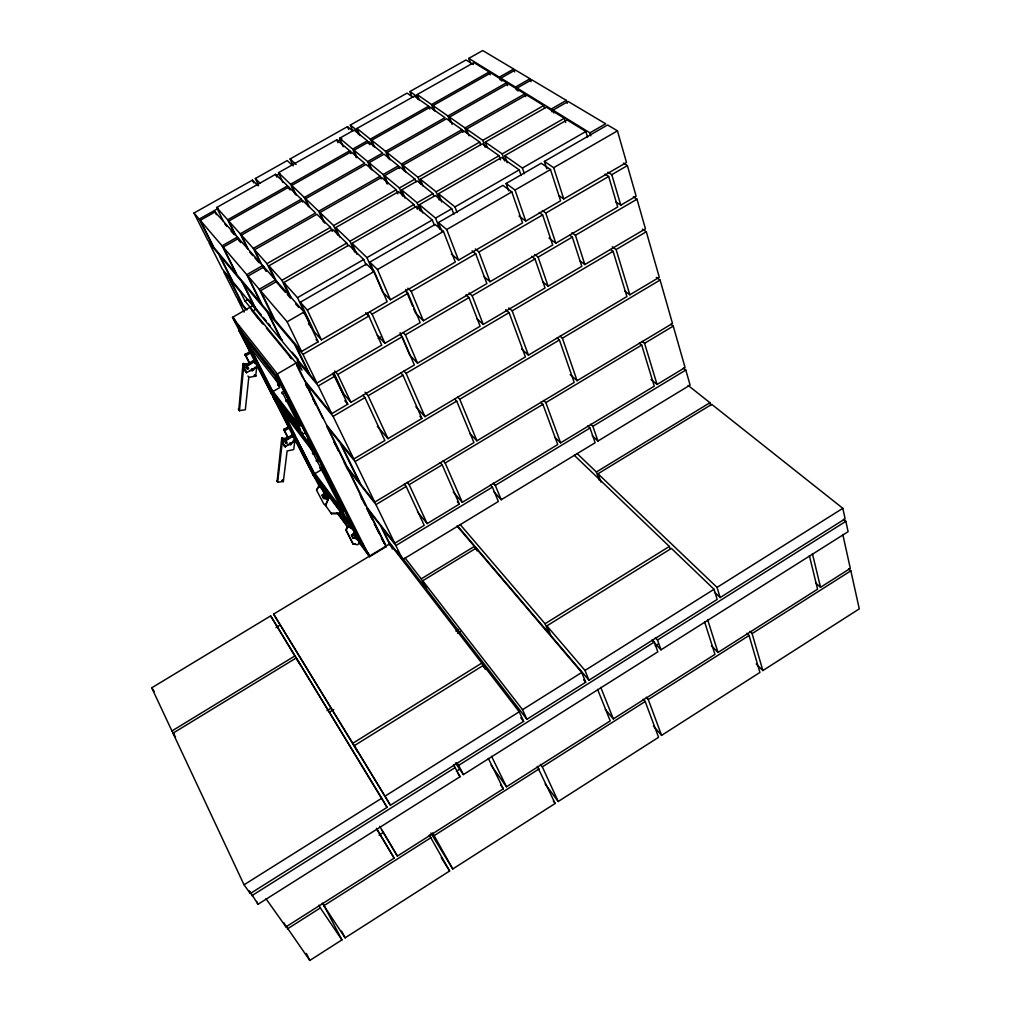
<?xml version="1.0" encoding="UTF-8"?>
<svg xmlns="http://www.w3.org/2000/svg" width="1011" height="1011" viewBox="0 0 1011 1011"><rect width="100%" height="100%" fill="white"/><g stroke="black" fill="none" stroke-linecap="round" stroke-linejoin="round"><path stroke-width="1.5" d="M312.462 448.694L311.274 449.389L311.3 446.9L272.97 396.855L274.095 396.198M313.423 475.663L313.461 473.616L280.098 408.57L272.97 396.855L313.423 475.663L355.392 531.887M325.352 474.69L321.561 469.685L314.522 473.868L281.943 409.291M238.849 409.43L242.943 364.011L249.199 363.48M243.057 366.766L246.836 372.528L257.578 366.285L254.999 361.256L254.102 360.106L243.158 366.538L246.343 372.553M249.742 363.922L245.041 354.621L250.197 351.322M249.982 363.808L245.926 355.771L251.259 352.447M277.166 480.996L281.677 438.458L287.642 438.028M281.816 441.339L292.406 434.73L293.329 435.943L295.705 440.581L285.494 446.597L281.829 441.415L284.773 446.571M282.739 442.704L293.329 435.943M288.211 437.814L284.698 430.85L289.651 427.653M248.744 363.139L249.629 364.301L243.815 365.173L239.481 410.605L245.332 409.784L248.794 377.381L255.669 376.117L256.655 367.814L255.151 367.385M282.524 480.01L283.358 481.4L287.124 450.957L293.721 449.566L294.719 441.858L292.773 441.693M254.999 361.256L243.954 368.244L243.07 367.069M247.657 367.41C245.37 371.707 251.385 367.069 247.101 368.219M247.973 367.41L246.621 368.37M316.531 490.12L319.173 485.646L316.531 490.12L323.886 504.173L326.414 504.552M359.967 543.109L357.565 538.61L359.967 543.109L357.186 544.777L352.902 543.728L345.85 529.916L347.506 525.973L349.01 525.808M353.281 544.247L346.23 530.421L347.885 526.491L349.68 525.354M243.082 366.69L243.967 367.852M288.666 426.478L283.8 429.637L287.983 437.927M328.297 499.624L325.454 505.588L328.524 497.766L328.866 498.436L320.133 486.493M290.309 443.096L291.067 444.436L292.444 442.047M254.772 367.498C254.785 370.392 250.45 371.555 252.333 368.876M276.635 480.642L277.962 482.247L283.358 481.4M252.244 369.04L252.927 370.418L252.03 369.255M286.859 438.837L282.6 439.595L277.646 482.121M283.27 481.527L282.423 480.212M291.282 444.246L290.435 442.957L291.395 444.094M285.936 442.439C285.254 446.003 289.336 440.821 285.494 442.616M286.164 442.312L286.429 441.276M243.272 366.412L244.156 367.574M285.645 442.439L286.113 441.264M290.991 444.486L289.904 443.349M286.025 926.051L309.808 960.45L341.908 939.901L323.065 903.657M322.256 903.164L345.105 937.854L449.63 870.989L429.245 835.023M430.863 833.039L452.764 868.98L555.153 803.467L537.296 766.401M545.156 783.98L558.224 801.496L658.565 737.297L645.195 701.508L643.135 699.17M653.371 725.974L661.573 735.376L759.918 672.441L749.075 635.502L746.826 633.316M756.19 663.962L762.863 670.558L859.274 608.875L850.845 570.823L848.545 568.89M287.402 928.894L320.361 907.941L318.92 905.161M323.646 905.856L430.913 837.689M452.764 868.98L434.136 835.642L539.166 768.891M558.224 801.496L542.326 766.894L645.195 701.508M661.573 735.376L648.291 699.549L749.075 635.502M762.863 670.558L752.096 633.581L850.845 570.823M265.994 898.741L285.961 926.872L394.151 858.149L376.509 828.35M382.082 830.322L397.386 856.09L503.314 788.807L488.3 758.376M491.055 765.163L506.486 786.785L610.227 720.894L597.589 689.388M605.286 709.381L613.336 718.909L714.954 654.37L704.591 621.828M711.403 645.751L718 652.436L817.558 589.186L809.381 555.671M815.852 583.195L820.54 587.29L850.314 568.384L842.82 534.554M249.856 891.424L258.02 904.276L460.106 776.675L453.547 764.859M455.392 762.901L463.404 774.59L657.807 651.842L654.332 642.036L652.171 639.748M652.36 640.658L660.979 649.846L848.115 531.685L845.853 521.335L843.414 519.376M379.024 835.162L383.03 832.622M244.03 884.802L381.741 798.222L296.274 657.934L172.982 733.19L244.03 884.802L250.298 893.522L387.061 807.385L381.741 798.222M385.14 796.087L519.237 711.782L483.46 665.326L354.254 745.701L390.436 805.249L523.622 721.361L519.237 711.782M526.908 719.289L522.535 709.697L581.729 672.479L475.966 548.253L422.712 580.769L427.16 590.02L526.908 719.289L585.698 682.248L581.729 672.479M588.945 680.201L584.99 670.432L714.044 589.287L671.405 548.404L546.875 625.872L550.894 635.54L588.945 680.201L717.153 599.435L714.044 589.287M842.833 508.318L845.12 518.833L720.148 597.552L717.052 587.404L842.833 508.318L711.731 404.349L598.006 473.767L600.926 482.083M251.853 895.695L455.329 767.463M463.404 774.59L458.653 765.365L654.332 642.036M660.979 649.846L657.529 640.026L845.853 521.335M456.403 771.241L460.371 768.739M655.204 645.865L657.845 644.197M390.436 805.249L352.776 743.287L481.741 663.102L389.854 543.792L273.602 614.107L358.046 752.399M457.288 525.644L549.074 633.391L545.043 623.736L669.358 546.445L670.28 549.302M327.033 710.607L331.039 708.13M455.885 631.079L458.564 629.423M329.738 712.022L333.756 709.532M457.465 633.151L460.157 631.496M171.933 730.953L295.01 655.861L270.657 615.889L151.726 687.834L171.933 730.953L174.486 734.643M405.082 557.996L421.233 578.848L474.399 546.408L475.587 549.099M577.079 453.56L596.389 471.985L709.937 402.719L710.72 405.563M395.87 545.574L492.408 487.138L498.36 501.494L402.681 559.588L388.742 541.492L381.931 527.578L395.87 545.574L402.681 559.588M493.229 483.144L495.302 485.381L590.02 428.032L595.125 442.742L501.241 499.75L493.987 491.864M590.576 424.241L592.863 426.313L685.812 370.039L690.109 385.077L597.943 441.023L592.256 435.792M276.003 627.578L280.034 625.139M385.065 547.33L369.571 556.707L358.45 541.694M367.334 507.888L394.732 543.223L424.216 525.379L406.169 486.455L404.21 484.105M417.505 511.882L427.16 523.597L459.373 504.097L442.186 464.833L440.189 462.583M453.269 492.041L462.305 502.328L557.731 444.575L542.907 404.362L540.683 402.277M555.064 437.536L560.6 442.843L654.243 386.177L641.694 345.054L639.255 343.133M651.059 379.58L657.062 384.471L685.079 367.511L673.25 326.111L670.773 324.253M351.322 526.428L350.476 526.933L351.74 528.639L352.586 528.134L351.449 525.872L350.602 526.377L351.74 528.639M309.606 442.452L312.487 446.192L353.395 527.123L352.258 527.805L350.64 525.151M351.424 535.11L354.773 533.088L355.152 533.606L351.424 535.11L352.877 537.953L357.945 539.116M353.736 534.111L358.248 539.305L357.414 539.811L353.749 534.87M374.752 502.113L355.063 461.572L341.2 444.271L360.851 484.459L374.752 502.113L473.932 442.603L456.707 401.089L454.634 398.953M469.622 433.176L476.914 440.821L574.172 382.449L559.412 339.974L557.099 338.003M570.191 374.639L577.091 380.705L672.492 323.457L660.095 280.06L656.303 277.355M348.643 469.862L375.953 504.59L406.169 486.455M407.243 482.348L409.177 484.648L442.186 464.833M443.172 460.789L445.181 463.038L542.907 404.362M543.615 400.52L545.839 402.605L641.694 345.054M642.099 341.389L644.576 343.323L673.25 326.111M349.338 524.684L349.92 527.616L352.296 527.957M293.026 437.321L294.163 436.638M328.348 499.232L323.785 498.537L321.991 495.251L324.139 493.975M321.991 495.251L325.567 493.798M328.107 500.268L325.15 495.605L325.959 495.125M325.15 495.605L326.326 497.185L327.122 496.704M326.275 497.791L327.071 497.311M326.591 425.05L353.799 458.981L384.862 440.505L364.958 397.601L362.949 395.288M377.368 426.313L387.959 438.66L421.89 418.478L402.947 375.207L400.798 372.92M415.925 406.826L424.961 416.658L525.417 356.908L509.089 312.639L505.715 309.707M521.701 349.086L528.424 355.126L626.896 296.552L613.083 251.322L610.606 249.54M624.861 291.067L629.853 294.795L659.298 277.279L646.294 231.746L642.415 229.131M355.063 461.572L456.707 401.089M457.68 397.133L459.765 399.269L559.412 339.974M560.081 336.233L562.394 338.192L660.095 280.06M326.326 497.185L319.514 484.61L320.323 484.13L326.932 492.989M311.059 443.374L309.859 444.082L271.555 394.113L238.672 330.041L239.847 329.359L277.646 377.28L311.059 443.374L307.774 437.978M255.998 362.216L254.797 362.924L253.9 361.761L254.721 362.974M292.192 436.07L293.19 435.476M304.728 380.591L331.772 413.651L347.759 404.236L334.527 376.383L332.48 373.994M333.959 373.185L343.816 393.974L350.943 402.353L414.346 364.996L402.214 336.739L400.015 334.502M400.116 332.682L409.784 355.19L417.505 363.139L480.111 326.25L469.028 297.588L465.932 294.82M477.002 318.768L483.22 324.417L545.043 287.996L534.996 258.942L531.672 256.326M542.578 281.728L548.114 286.189L581.78 266.348L572.327 237.079L570.027 235.399M580.251 261.103L584.838 264.553L645.46 228.827L636.993 199.205L633.341 196.829M306.042 383.27L333.099 416.38L364.958 397.601M365.047 392.205L368.143 395.731L402.947 375.207M403.945 371.075L406.093 373.35L509.089 312.639M508.786 307.887L512.173 310.819L613.083 251.322M612.262 246.785L616.116 249.54L646.294 231.746M316.911 383.081L302.971 354.381L296.071 346.192L309.985 374.727L316.911 383.081L381.703 345.155L367.625 313.309M377.381 335.361L384.913 343.272L420.184 322.61L407.964 293.278L405.714 291.143M413.752 308.924L415.496 313.081L423.382 320.74L486.872 283.573L475.726 253.837L472.099 250.816M483.662 276.306L490.019 281.728L552.701 245.028L542.629 214.913L539.229 212.411M549.024 238.09L555.823 243.209L617.708 206.977L608.673 176.483L605.058 174.132M615.623 201.732L620.779 205.182L636.134 196.197L627.389 165.589L623.446 163.125M246.924 309.909L243.057 305.17L230.066 279.428L240.428 291.939L245.041 301.114L301.973 370.152L297.234 360.497L318.288 385.899L334.527 376.383M334.729 370.961L337.775 374.487L402.214 336.739M403.212 332.632L405.411 334.856L469.028 297.588M469.079 292.975L472.188 295.743L534.996 258.942M534.794 254.507L538.117 257.123L572.327 237.079M571.961 232.745L575.423 235.272L636.993 199.205M279.251 383.624L276.407 378L238.672 330.041L246.014 342.097L276.736 381.261L277.962 380.54M298.75 424.822L272.351 390.562L271.213 391.219L271.555 394.113M378.228 338.445L380.945 336.865M260.535 290.726L274.79 319.729L301.556 351.462L318.124 341.832L303.982 312.033L287.124 321.776L260.535 290.726L276.761 281.412L278.101 284.179M321.435 339.898L387.162 301.682L374.184 271.466L366.513 264.035L300.305 302.226L314.358 331.861L321.435 339.898L307.344 310.099L300.305 302.226M390.423 299.774L455.291 262.051L443.463 231.418L435.147 224.442L369.811 262.127L382.714 292.179L390.423 299.774L377.507 269.545L369.811 262.127M451.386 254.039L458.514 260.168L522.548 222.925L511.819 191.9L502.897 185.354L438.395 222.559L441.769 231.266M519.035 216.038L525.733 221.08L560.587 200.81L550.49 169.557L541.214 163.251L506.094 183.509L508.647 190.852M559.121 195.717L563.746 198.965L626.491 162.48L617.456 130.849L607.586 124.96L544.386 161.419L546.799 168.812M302.971 354.381L368.838 316.051L365.616 312.728M369.95 311.944L372.111 314.143L407.964 293.278M407.825 288.186L411.212 291.395L475.726 253.837M475.296 248.959L478.936 251.979L542.629 214.913M542.389 210.579L545.788 213.068L608.673 176.483M607.902 172.161L611.794 174.663L627.389 165.589M298.687 361.496L277.33 373.944L277.785 378.708M277.646 377.28L276.407 378L276.736 381.261M253.988 361.711L255.025 361.104M363.682 259.511L348.871 245.18L283.876 282.499L297.487 297.664L363.682 259.511L366.07 265.021M432.304 219.968L416.241 206.497L352.093 243.335L366.968 257.615L432.304 219.968L434.477 225.554M451.753 208.759L435.337 195.54L419.426 204.677L435.551 218.098L451.753 208.759L453.863 214.37M519.224 169.873L501.608 157.489L438.509 193.72L454.975 206.901L519.224 169.873L521.145 175.548M585.837 131.493L567.057 119.917L504.754 155.694L522.422 168.041L585.837 131.493L587.568 137.231M552.992 110.148L589.931 132.858L605.64 123.797L568.157 101.466L552.992 110.148L553.902 113.042M307.344 310.099L374.184 271.466M377.507 269.545L443.463 231.418M438.395 222.559L446.736 229.522L511.819 191.9M506.094 183.509L515.054 190.03L550.49 169.557M544.386 161.419L553.699 167.7L617.456 130.849M252.737 305.701L232.505 317.34L250.513 352.422M252.535 311.224L256.592 308.886M566.35 100.392L531.71 79.755L517.076 88.071L551.21 109.049L566.35 100.392L567.234 103.299M265.931 271.087L263.947 266.98L247.998 276.091L259.258 289.234L275.46 279.946L276.799 282.714M245.041 301.114L247.682 299.597M346.722 243.108L332.556 229.421L268.913 265.805L281.917 280.3L346.722 243.108L347.91 245.825M413.916 204.551L398.561 191.673L335.715 227.601L349.945 241.263L413.916 204.551L415.015 207.306M432.961 193.632L417.265 180.982L401.683 189.891L417.101 202.731L432.961 193.632L434.022 196.387M499.068 155.694L482.222 143.853L420.374 179.2L436.133 191.812L499.068 155.694L500.508 159.89M564.328 118.249L546.357 107.179L485.293 142.096L502.189 153.899L564.328 118.249L565.642 122.483M238.558 238.406L223.204 247.126L246.772 274.663L262.696 265.564L264.01 268.294M330.445 227.374L316.898 214.269L254.545 249.78L266.98 263.644L330.445 227.374L332.227 231.393M396.274 189.765L381.577 177.443L319.994 212.512L333.605 225.579L396.274 189.765L397.904 193.834M414.94 179.099L399.914 167.005L384.635 175.699L399.396 187.983L414.94 179.099L416.001 181.828M479.707 142.083L463.581 130.748L402.959 165.261L418.036 177.329L479.707 142.083L480.68 144.838M543.691 105.536L526.478 94.933L466.589 129.029L482.778 140.339L543.691 105.536L544.575 108.316M241.402 235.121L302.567 200.418L315.571 212.992L253.331 248.415L241.402 235.121L248.327 249.313M309.467 207.306L305.6 198.687L366.033 164.414L380.136 176.243L381.223 178.909M372.01 169.974L369.028 162.708L384.028 154.203L398.435 165.817L399.497 168.496M389.917 159.789L387.011 152.509L446.508 118.742L462.002 129.635L462.975 132.353M452.144 124.441L449.465 117.074L508.268 83.711L524.797 93.897L525.682 96.639M530.055 78.757L515.319 69.974L500.925 78.138L515.433 87.06L530.055 78.757L530.99 81.714M305.6 198.687L318.667 211.236L380.136 176.243M369.028 162.708L383.194 174.499L398.435 165.817M387.011 152.509L401.481 164.085L462.002 129.635M449.465 117.074L465.009 127.929L524.797 93.897M287.579 185.923L275.573 174.322L216.657 207.52L227.665 219.791L287.579 185.923L288.855 188.754M349.768 150.778L336.739 139.859L278.505 172.666L290.549 184.242L349.768 150.778L350.956 153.634M367.397 140.807L354.09 130.078L339.633 138.229L352.713 149.11L367.397 140.807L368.56 143.676M428.651 106.193L414.346 96.133L356.971 128.46L370.329 139.152L428.651 106.193L429.738 109.087M489.198 71.971L473.919 62.568L417.202 94.528L431.558 104.55L489.198 71.971L490.183 74.902M235.651 235.045L228.777 221.043L288.805 187.111L301.291 199.18L302.58 202.048M291.787 185.417L351.095 151.89L364.642 163.251L304.324 197.461L291.787 185.417L296.261 195.338M354.04 150.222L368.762 141.906L382.613 153.065L367.65 161.545L354.04 150.222L357.009 157.387M371.694 140.238L430.117 107.217L444.992 117.68L385.595 151.372L371.694 140.238L374.601 147.429M435.16 111.387L433.024 105.574L490.765 72.931L506.65 82.712L507.623 85.682M513.714 69.026L482.715 50.55L468.788 58.385L499.333 77.165L513.714 69.026L514.662 71.945M228.777 221.043L240.239 233.819L301.291 199.18M433.024 105.574L447.949 116L506.65 82.712M275.46 279.946L215.065 211.969L200.254 220.322L222.066 245.799L237.395 237.105L239.455 241.3M258.121 185.885L252.447 180.135L193.998 213.03L199.192 219.096L218.389 208.279M277.115 175.181L279.794 173.677M337.8 140.984L341.832 138.697M258.551 185.354L255.353 178.505L287.2 160.572L292.179 165.21M293.165 165.855L290.094 158.954L347.481 126.653L352.864 131M352.624 130.621L350.337 125.048L407.079 93.113L412.867 97.195M412.02 97.157L409.897 91.533L466.008 59.952L473.426 64.54M285.418 446.635L283.876 445.345M245.218 371.214L246.836 372.528M285.266 446.698L284.356 445.472M290.726 444.6L287.933 444.385M245.787 371.403L246.747 372.553M247.177 368.333L246.368 368.358M252.396 370.683L249.565 370.494M285.102 446.71L284.053 445.459M339.923 513.108L331.128 513.12L331.482 513.79L340.265 513.778L339.923 513.108L349.124 525.695M294.264 441.415L293.354 440.202M352.902 543.728L355.506 544.095M352.877 537.953L356.39 538.446M348.631 525.303L349.553 527.11L351.916 527.439M323.432 498.057L327.994 498.752M277.823 482.222L276.635 480.566M245.458 371.378L246.583 372.579M409.897 91.533L416.873 96.411L417.935 99.242M683.335 368.118L685.812 370.039M688.112 385.406L709.937 402.719M350.337 125.048L356.82 130.255L358.539 134.463M587.745 425.947L590.02 428.032M290.094 158.954L296.084 164.49M598.006 473.767L717.052 587.404M574.248 455.266L669.358 546.445M714.499 592.117L720.148 597.552M749.833 631.407L752.096 633.581M255.353 178.505L260.105 183.269M655.368 637.739L657.529 640.026M490.335 484.888L492.408 487.138M419.894 416.292L421.89 418.478M646.219 697.224L648.291 699.549M224.821 224.088L226.906 226.426M231.064 231.115L234.186 234.628M237.294 238.141L240.416 241.654M249.768 252.207L252.889 255.72M254.962 258.058L259.119 262.746M262.241 266.259L266.399 270.948M279.061 285.228L285.279 292.23M287.351 294.567L290.46 298.068M295.629 303.907L298.738 307.407M303.919 313.246L305.992 315.584L311.578 327.349L308.456 323.823M316.102 339.506L318.124 341.832M457.376 501.81L459.373 504.097M460.308 524.709L545.043 623.736M546.875 625.872L584.99 670.432M457.288 526.301L474.399 546.408M583.676 679.847L585.698 682.248M344.802 400.735L347.759 404.236M248.403 299.483L261.344 315.053M263.328 317.454L266.31 321.043M268.307 323.432L270.291 325.833M279.251 336.612L282.233 340.201M292.179 352.182L298.157 359.36M256.491 316.039L258.475 318.44M261.445 322.054L263.429 324.455M266.399 328.07L291.181 358.147M251.966 310.769L261.862 322.787M289.538 356.403L291.522 358.817M303.805 379.125L304.324 379.77M245.749 309.442L237.914 299.837L244.106 312.096M309.568 390.436L305.777 383.131M314.56 403.086L316.418 405.386L305.537 383.27M327.855 427.602L339.848 442.578L359.486 482.727L347.443 467.436M333.908 442.414L335.829 444.84M245.167 337.029L254.747 349.187M260.509 356.479L272.957 372.288M244.953 337.029L251.714 345.61M263.302 360.32L272.957 372.579M247.872 341.099L250.766 344.776M267.195 365.641L269.128 368.092M271.062 370.544L272.995 372.996M361.268 497.943L363.151 500.357M256.68 365.123L257.578 366.285M368.484 510.214L380.566 525.821L390.208 545.51M422.712 580.769L522.535 709.697M245.332 354.128L246.153 355.329M245.205 354.242L246.039 355.468M397.171 551.172L399.08 553.636M400.975 556.101L425.682 588.111L421.233 578.848M245.104 354.381L245.964 355.619M245.054 354.545L245.926 355.771M245.041 354.697L245.926 355.847M245.041 354.773L245.951 355.998M281.058 402.947L272.502 391.813L279.883 387.504L274.941 377.748M288.678 412.829L297.247 423.963M374.31 524.406L376.193 526.857L367.271 508.735M300.393 429.195L271.213 391.219L246.014 342.097M276.016 398.688L284.66 409.948M295.212 423.697L300.975 431.191M520.791 717.684L523.622 721.361M310.415 444.233L312.311 446.698M310.567 444.802L312.475 447.279L312.487 446.192L311.3 446.9L314.118 452.486M310.567 445.131L312.475 447.62M383.055 539.849L382.524 539.166L386.29 546.799M251.865 369.369L252.485 370.658M254.886 374.727L255.77 375.89L254.86 374.803M254.734 375.018L255.619 376.18M254.671 375.081L255.492 376.307L254.456 375.22M280.098 408.57L311.274 449.389M254.292 375.271L255.265 376.421M243.537 363.454L244.422 364.617L243.373 363.505M243.221 363.594L244.182 364.706M244.03 364.819L243.158 363.657L243.98 364.883M243.044 363.783L243.878 365.022M242.956 363.935L243.815 365.173M243.209 366.462L244.043 367.701M247.96 376.054L248.794 377.381M540.443 764.404L542.326 766.894M294.795 439.368L295.705 440.581M293.493 440.227L294.719 441.858M284.988 430.383L284.091 429.17L284.875 430.496M283.914 429.359L284.698 430.926M283.8 429.789L284.723 431.065M342.388 510.201L314.547 472.971L313.461 473.616L344.978 515.85L319.438 465.502M287.402 437.573L288.426 438.862M287.187 437.523L288.249 438.761M321.094 482.664L328.613 492.711M333.301 498.992L339.873 507.787M348.934 520.324L350.804 522.826M356.201 531.9L357.249 534.111M331.646 499.308L348.618 522.08M289.639 443.425L290.549 444.638M319.514 484.61L320.677 486.177M326.566 494.291L329.346 498.019M340.429 512.931L345.054 519.149M553.295 800.952L555.153 803.467M354.305 533.303L369.571 556.707L277.33 373.944L232.505 317.34L243.032 334.578M320.083 487.428L319.173 485.646M341.743 517.076L345.408 522.017M355.493 535.603L358.248 539.305M339.696 515.18L346.242 524.014M364.971 549.264L369.647 555.57L368.067 552.979M282.094 437.978L283.156 439.14M281.955 438.066L282.916 439.229M337.257 512.628L348.252 527.451M281.879 438.117L282.726 439.393M323.242 494.152L326.945 499.156M337.143 512.918L347.329 526.68M352.89 534.187L355.67 537.94M281.778 438.243L282.6 439.595L281.677 438.458M282.107 440.796L282.954 442.072M281.993 440.91L282.802 442.275M281.867 441.125L282.726 442.489M325.112 504.919L331.482 513.79M238.76 409.43L239.632 410.643M238.28 408.962L239.544 410.63M500.597 784.978L503.314 788.807M282.322 480.339L283.143 481.64L282.183 480.44M172.982 733.19L175.535 736.88M456.871 762.774L458.653 765.365M151.726 687.834L154.241 691.499M457.44 772.77L460.106 776.675M320.361 907.941L341.908 939.901M432.455 832.988L434.136 835.642M441.264 857.657L449.63 870.989M250.083 307.243L251.726 309.897M381.526 538.648L386.354 546.547L296.084 363.012M273.602 614.107L352.776 743.287M233.592 317.795L235.993 321.738M237.585 324.367L239.19 326.983M307.584 440.341L309.859 444.082L307.723 439.861M350.236 521.941L353.395 527.123M361.243 541.782L363.543 545.536M364.908 547.798L366.589 550.553M345.787 517.177L347.405 519.831M300.216 664.796L270.657 615.889M387.061 807.385L295.01 655.861M376.673 828.856L394.151 858.149M379.706 826.341L397.386 856.09M341.604 931.144L345.105 937.854M239.847 329.359L241.983 333.542M275.106 398.776L276.534 401.569M256.996 365.047L288.678 426.794M295.882 440.834L319.64 487.138M322.345 495.731L323.785 498.537M248.63 344.22L272.351 390.562M250.412 348.707L251.84 351.487M253.268 354.267L271.782 390.423M284.559 415.357L295.263 436.259M296.691 439.039L314.522 473.868M315.508 476.282L321.245 487.479M351.803 535.615L353.256 538.471M287.794 400.495L299.901 424.393M321.89 467.828L343.07 509.67M350.135 523.622L355.152 533.606M352.485 528.576L355.847 535.375L355.013 535.881L353.724 533.328M356.276 537.587L357.414 539.811M283.118 393.86L298.725 424.645M310.238 447.367L318.996 464.618M200.254 220.322L214.016 247.619L236.031 273.741L222.066 245.799M199.192 219.096L212.967 246.368L207.71 240.138L193.998 213.03M288.299 397.487L289.727 400.305M277.76 378.379L298.296 418.996M299.711 421.802L348.808 519.123M349.3 519.856L359.929 540.86M278.531 380.528L286.998 397.272M288.413 400.053L296.172 415.395M313.89 450.413L317.429 457.402M320.955 464.403L343.601 509.152M223.204 247.126L237.181 275.093L260.939 303.287L246.772 274.663M247.998 276.091L262.178 304.753L273.513 318.2L259.258 289.234M215.065 211.969L216.417 214.698M296.792 365.514L302.807 377.735M317.1 406.788L322.623 417.998M326.768 426.415L344.852 463.164M347.62 468.801L349.705 473.034M350.375 474.399L365.894 505.942M376.825 528.146L384.407 543.539M305.916 384.837L307.319 387.668M312.879 398.979L314.282 401.809M335.172 444.246L338.647 451.323M344.22 462.634L347.708 469.711M360.245 495.175L365.11 505.07M366.513 507.901L372.073 519.224M375.561 526.289L379.037 533.366M216.657 207.52L223.469 221.346M239.241 239.809L240.618 242.615M491.548 756.329L506.486 786.785M227.665 219.791L234.527 233.781M306.384 953.474L309.808 960.45M240.239 233.819L247.152 247.986M389.854 543.792L392.407 548.998M287.124 321.776L301.556 351.462M318.288 385.899L331.772 413.651M333.099 416.38L353.799 458.981M375.953 504.59L394.732 543.223M254.545 249.78L261.52 264.162M253.331 248.415L260.295 262.784M283.965 922.752L285.961 926.872M268.913 265.805L275.927 280.376L304.589 312.626L297.487 297.664M266.98 263.644L273.994 278.202M283.876 282.499L290.941 297.272M281.917 280.3L288.969 295.048M333.2 372.92L343.702 395.048M337.775 374.487L350.943 402.353M256.68 901.433L258.02 904.276M252.447 180.135L253.736 182.877M248.971 890.691L250.298 893.522M483.46 665.326L485.356 669.396M481.741 663.102L483.637 667.159M368.143 395.731L387.959 438.66M409.177 484.648L427.16 523.597M275.573 174.322L276.85 177.115M278.505 172.666L282.954 182.46M288.805 187.111L290.081 189.942M290.549 184.242L295.035 194.15M304.324 197.461L308.178 206.067M319.994 212.512L324.695 223.102M318.667 211.236L323.356 221.801M335.715 227.601L339.848 237.004M475.966 548.253L477.154 550.932M333.605 225.579L337.725 234.956M372.111 314.143L384.913 343.272M349.945 241.263L354.671 252.143M406.093 373.35L424.961 416.658M445.181 463.038L462.305 502.328M352.093 243.335L356.832 254.229M366.968 257.615L372.907 271.403M405.411 334.856L417.505 363.139M336.739 139.859L337.927 142.677M405.638 289.462L412.602 306.143M339.633 138.229L343.184 146.709M352.713 149.11L356.264 157.703M411.212 291.395L423.382 320.74M347.481 126.653L348.631 129.446M459.765 399.269L476.914 440.821M495.302 485.381L501.241 499.75M367.65 161.545L370.62 168.799M356.971 128.46L359.865 135.55M368.762 141.906L369.925 144.775M370.329 139.152L373.236 146.33M384.635 175.699L387.883 183.737M383.194 174.499L386.986 183.863M399.396 187.983L402.643 196.121M600.761 687.379L613.336 718.909M401.683 189.891L404.931 198.042M385.595 151.372L388.502 158.651M417.101 202.731L420.349 210.983M401.481 164.085L404.135 170.796M416.241 206.497L417.328 209.264M419.426 204.677L422.686 212.942M402.959 165.261L405.601 171.984M418.036 177.329L420.677 184.141M435.551 218.098L439.886 229.27M420.374 179.2L423.028 186.024M446.736 229.522L458.514 260.168M472.188 295.743L483.22 324.417M436.133 191.812L439.305 200.102M438.509 193.72L441.681 202.023M454.975 206.901L457.086 212.512M417.202 94.528L419.338 100.253M478.936 251.979L490.019 281.728M431.558 104.55L433.694 110.351M512.173 310.819L528.424 355.126M545.839 402.605L560.6 442.843M447.949 116L450.085 121.889M466.589 129.029L469.016 135.828M465.009 127.929L466.943 133.351M596.389 471.985L599.321 480.288M482.778 140.339L485.192 147.227M485.293 142.096L487.226 147.619M562.394 338.192L577.091 380.705M592.863 426.313L597.943 441.023M504.754 155.694L507.156 162.695M515.054 190.03L525.733 221.08M538.117 257.123L548.114 286.189M502.189 153.899L504.59 160.888M468.788 58.385L470.267 62.657M522.422 168.041L524.33 173.715M500.925 78.138L501.898 81.057M545.788 213.068L555.823 243.209M499.333 77.165L500.306 80.084M517.076 88.071L518.049 91.028M515.433 87.06L516.406 90.017M553.699 167.7L563.746 198.965M575.423 235.272L584.838 264.553M707.7 619.857L718 652.436M551.21 109.049L552.12 111.943M616.116 249.54L629.853 294.795M644.576 343.323L657.062 384.471M589.931 132.858L590.828 135.828M611.794 174.663L620.779 205.182M812.427 553.737L820.54 587.29M307.748 438.938A1.744 1.024 -26.8 0 1 309.164 439.734A1.744 1.024 -26.8 0 1 307.344 441.251A1.744 1.024 -26.8 0 1 305.941 440.442M304.703 431.343A1.757 1.024 -26.8 0 1 305.019 432.784A1.757 1.024 -26.8 0 1 302.731 433.694A1.757 1.024 -26.8 0 1 302.415 432.24M287.604 399.105A1.782 1.011 -26.7 0 1 288.906 400.192A1.782 1.011 -26.7 0 1 286.366 401.443A1.782 1.011 -26.7 0 1 286.378 399.711M283.598 391.194A1.795 1.011 -26.7 0 1 284.9 392.281A1.795 1.011 -26.7 0 1 282.347 393.532A1.795 1.011 -26.7 0 1 282.36 391.8M350.463 523.104A1.668 1.062 -27 0 1 351.765 524.279A1.668 1.062 -27 0 1 349.402 525.455A1.668 1.062 -27 0 1 349.326 523.673M347.38 516.179A1.668 1.062 -27 0 1 348.226 517.506A1.668 1.062 -27 0 1 346.015 518.592A1.668 1.062 -27 0 1 345.547 517.076M322.168 466.425A1.719 1.036 -26.9 0 1 323.065 467.613A1.719 1.036 -26.9 0 1 320.993 468.851A1.719 1.036 -26.9 0 1 320.083 467.663M318.048 459.133A1.731 1.036 -26.8 0 1 319.35 460.258A1.731 1.036 -26.8 0 1 316.898 461.471A1.731 1.036 -26.8 0 1 316.86 459.714M218.591 254.115L209.062 242.817L222.382 269.141L231.987 280.717L218.591 254.115M242.008 281.955L219.665 255.404L233.073 282.018L255.593 309.164L242.008 281.955M267.308 312.02L243.171 283.333L256.756 310.579L281.058 339.873L267.308 312.02M294.719 344.574L268.56 313.511L282.322 341.389L308.62 373.084L294.719 344.574M228.991 278.139L223.696 271.744L236.637 297.322L241.97 303.843L228.991 278.139M299.231 426.086A1.757 1.024 -26.8 0 0 301.468 424.228A1.757 1.024 -26.8 0 0 298.839 424.317A1.757 1.024 -26.8 0 0 299.231 426.086M278.682 385.57A1.795 0.998 -26.7 0 0 280.982 383.7A1.795 0.998 -26.7 0 0 278.316 383.826A1.795 0.998 -26.7 0 0 278.682 385.57M342.742 511.667A1.681 1.062 -27 0 0 344.852 509.847A1.681 1.062 -27 0 0 342.312 509.86A1.681 1.062 -27 0 0 342.742 511.667M313.511 454.091A1.731 1.036 -26.8 0 0 315.71 452.246A1.731 1.036 -26.8 0 0 313.107 452.309A1.731 1.036 -26.8 0 0 313.511 454.091"/></g></svg>
